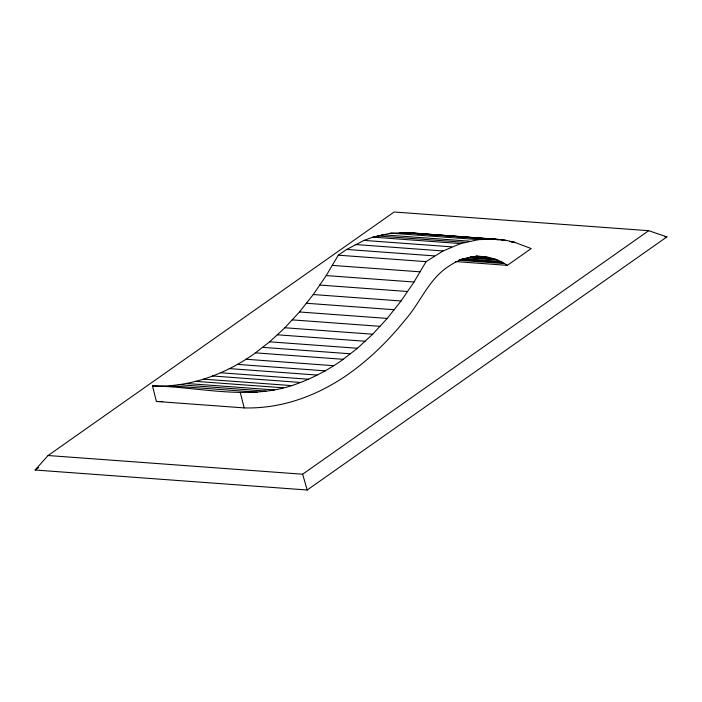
<?xml version="1.0" encoding="UTF-8"?>
<svg xmlns="http://www.w3.org/2000/svg" width="702" height="702" viewBox="0 0 702 702"><rect width="100%" height="100%" fill="white"/><g stroke="black" fill="none" stroke-linecap="round" stroke-linejoin="round"><path stroke-width="1.05" d="M507.335 265.356C490.145 253.089 466.031 254.08 449.017 266.146C428.825 278.817 420.559 302.387 405.326 319.735C388.004 341.26 368.067 360.749 345.2 376.342A371.121 236.451 -85.8 0 1 244.173 407.906L156.406 401.456L152.474 385.951C188.768 387.688 224.412 374.754 253.861 354.062L269.665 341.821L284.898 327.764L299.456 311.969L313.267 294.542L326.237 275.57L338.294 255.186L346.7 249.447L364.022 240.4L372.867 237.136L390.742 233.178L408.652 232.687L505.3 240.198L514.075 242.129L531.203 248.561L507.335 265.356L455.326 261.539M152.474 385.951C198.631 386.732 246.463 400.315 291.742 385.617C309.538 379.782 326.228 371.112 341.637 360.512L357.441 348.271L372.674 334.213L387.232 318.418L401.044 300.982L414.013 282.02L426.07 261.635L443.067 250.956L460.644 243.585L478.518 239.619L496.428 239.136M35.1 470.015L48.078 455.519L394.138 211.995L648.683 230.695L666.9 236.881L307.204 490.005L35.1 470.015L38.689 467.497M48.078 455.519L302.632 474.219L648.683 230.695M664.715 236.723L666.9 236.881M407.529 232.66L498.648 239.4M404.176 232.59L491.953 239.04M417.523 233.748L422.946 234.152M428.36 234.547L431.616 234.784M437.03 235.188L441.365 235.503M446.779 235.898L451.114 236.223M456.537 236.618L460.872 236.934M466.286 237.329L470.621 237.653M476.044 238.048L480.379 238.364M485.793 238.768L489.048 239.005M494.462 239.4L498.797 239.724M500.965 239.882L505.3 240.198M399.71 232.494L487.486 238.943M509.713 241.488L511.881 241.646M511.907 241.971L514.075 242.129M390.742 233.178L478.518 239.619M511.907 242.243L515.163 242.48M381.783 234.722L469.559 241.172M377.325 235.933L465.101 242.374M372.867 237.136L460.644 243.585M364.022 240.4L451.798 246.85M355.291 244.515L443.067 250.956M475.982 256.116L481.853 256.511M475.859 256.212L481.019 256.52M476.228 256.318L485.977 257.037M476.526 256.476L488.452 257.353M470.279 256.616L473.534 256.862M470.551 257.002L493.313 258.678M470.007 257.283L494.928 259.117M466.953 257.888L497.297 260.117M346.7 249.447L434.477 255.897M459.749 259.407L461.916 259.565M460.503 259.582L502.772 262.68M458.775 260.231L504.29 263.575M338.294 255.186L426.07 261.635M332.265 265.382L420.042 271.823M326.237 275.57L414.013 282.02M319.752 285.056L407.529 291.505M313.267 294.542L401.044 300.982M306.362 303.255L394.138 309.705M299.456 311.969L387.232 318.418M292.181 319.866L379.957 326.316M284.898 327.764L372.674 334.213M277.281 334.793L365.058 341.242M269.665 341.821L357.441 348.271M262.618 347.341L350.395 353.79M255.563 352.86L343.339 359.31M245.718 359.231L333.494 365.681M237.574 364.408L325.351 370.858M229.238 368.603L317.014 375.043M220.911 372.797L308.687 379.238M212.434 375.982L300.21 382.432M203.966 379.177L291.742 385.617M195.402 381.344L283.178 387.785M186.837 383.511L274.614 389.952M178.238 384.643L266.014 391.084M169.647 385.767L257.415 392.216M461.881 258.775L501.246 261.793M462.653 259.178L502.009 262.241M408.652 232.687L414.671 233.406M302.632 474.219L307.204 490.005M240.251 392.392L244.173 407.906M162.803 401.491A371.121 236.451 -85.8 0 1 156.406 401.456"/></g></svg>
